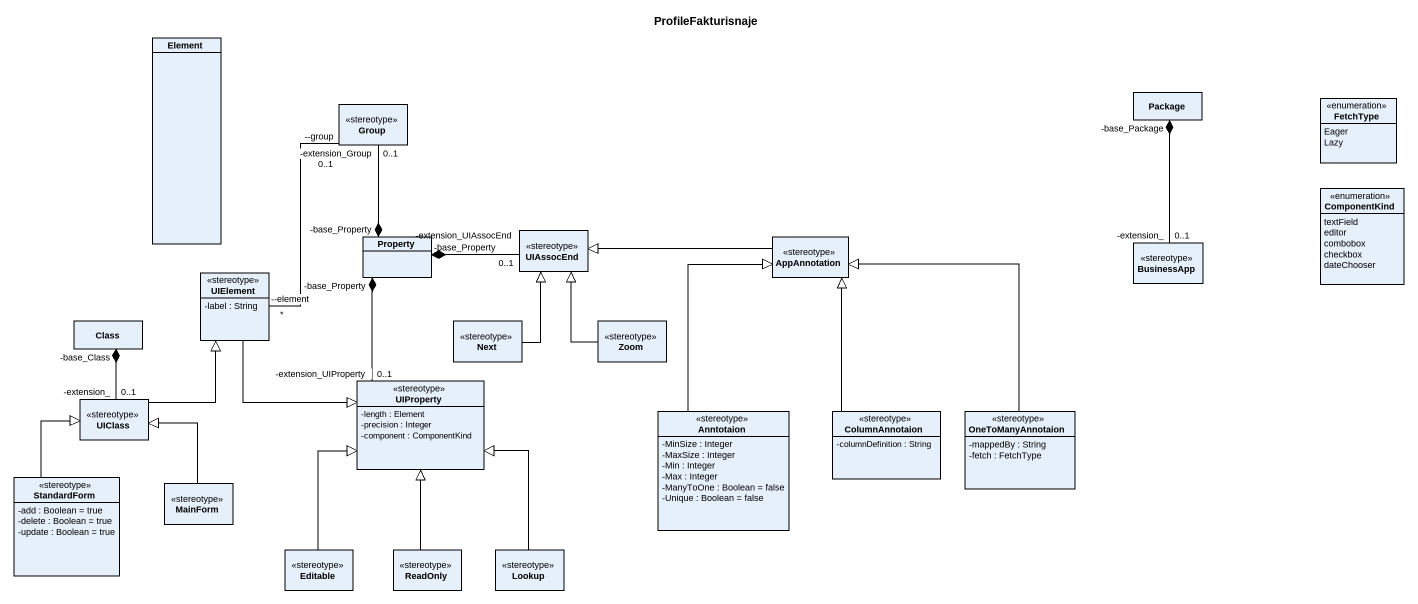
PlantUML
@startuml
title ProfileFakturisnaje
hide circle
hide empty members
skinparam classAttributeIconSize 0
class Element
class "Package" as Package_
enum FetchType {
  Eager
  Lazy
}
class "Group" as Group_ <<stereotype>>
enum ComponentKind {
  textField
  editor
  combobox
  checkbox
  dateChooser
}
class Property
class UIAssocEnd <<stereotype>>
class AppAnnotation <<stereotype>>
class BusinessApp <<stereotype>>
class UIElement <<stereotype>> {
  -label : String
}
class "Class" as Class_
class Next <<stereotype>>
class Zoom <<stereotype>>
class UIClass <<stereotype>>
class UIProperty <<stereotype>> {
  -length : Element
  -precision : Integer
  -component : ComponentKind
}
class Anntotaion <<stereotype>> {
  -MinSize : Integer
  -MaxSize : Integer
  -Min : Integer
  -Max : Integer
  -ManyToOne : Boolean = false
  -Unique : Boolean = false
}
class ColumnAnnotaion <<stereotype>> {
  -columnDefinition : String
}
class OneToManyAnnotaion <<stereotype>> {
  -mappedBy : String
  -fetch : FetchType
}
class StandardForm <<stereotype>> {
  -add : Boolean = true
  -delete : Boolean = true
  -update : Boolean = true
}
class MainForm <<stereotype>>
class Editable <<stereotype>>
class ReadOnly <<stereotype>>
class Lookup <<stereotype>>
Group_ "0..1\n-extension_Group" --* "-base_Property" Property
Group_ "0..1\n--group" -- "*\n--element" UIElement
UIAssocEnd "0..1\n-extension_UIAssocEnd" -left-* "-base_Property" Property
AppAnnotation -left-|> UIAssocEnd
BusinessApp "0..1\n-extension_" -up-* "-base_Package" Package_
UIElement --|> UIProperty
Next -up-|> UIAssocEnd
Zoom -up-|> UIAssocEnd
UIClass -up-|> UIElement
UIClass "0..1\n-extension_" -up-* "-base_Class" Class_
UIProperty "0..1\n-extension_UIProperty" -up-* "-base_Property" Property
Anntotaion -up-|> AppAnnotation
ColumnAnnotaion -up-|> AppAnnotation
OneToManyAnnotaion -up-|> AppAnnotation
StandardForm -up-|> UIClass
MainForm -up-|> UIClass
Editable -up-|> UIProperty
ReadOnly -up-|> UIProperty
Lookup -up-|> UIProperty
@enduml
